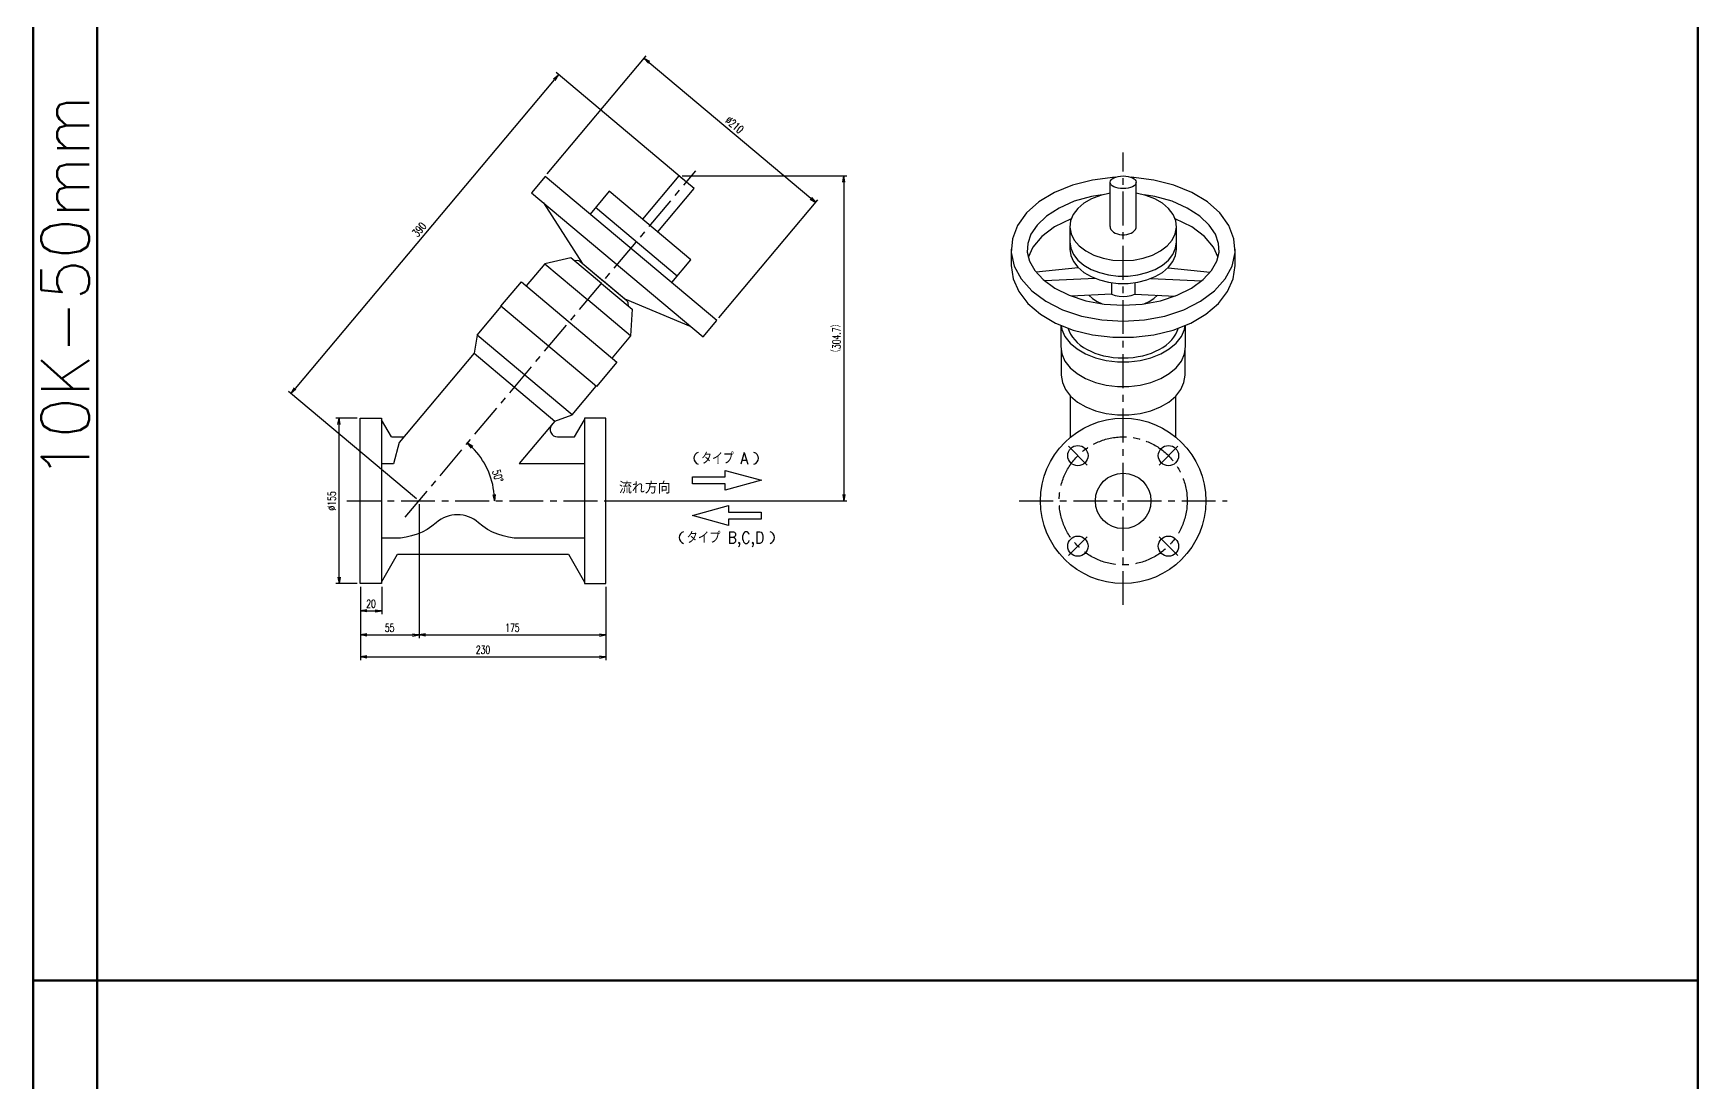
# Model space of a CAD drawing. Header units: millimetres. Extents: x 1711 to 90196, y -23291 to 8516.
# Drawn here: x 24802 to 26362, y -15089 to -14106 of the extents above; entities that cross this region are included whole.
import ezdxf
from ezdxf.enums import TextEntityAlignment as Align

# ---------------------------------------------------------------- set-up
doc = ezdxf.new("R2010")
doc.units = ezdxf.units.MM
doc.header["$PDMODE"] = 35
doc.linetypes.add('CENTER', pattern=[50.8, 31.75, -6.35, 6.35, -6.35])
for name, color, linetype in [('CEN', 2, 'CENTER'), ('寸法', 2, 'Continuous'), ('配管-CVP', 4, 'Continuous')]:
    doc.layers.add(name, color=color, linetype=linetype)
doc.layers.add('line', color=153, linetype='Continuous', lineweight=50)
doc.styles.add('4', font='simplex', dxfattribs={"height": 4, "bigfont": 'bigfont'})
doc.styles.add('kpk', font='romans.shx', dxfattribs={"width": 0.7, "bigfont": 'extfont2.shx'})
doc.styles.get("Standard").update_dxf_attribs({"font": 'romans.shx', "bigfont": 'extfont.shx'})
doc.dimstyles.new('KPK-3', dxfattribs={"dimscale": 3, "dimtxt": 2.5, "dimasz": 2, "dimexe": 1, "dimexo": 1, "dimgap": 1, "dimtad": 3, "dimdec": 1, "dimdsep": 46, "dimtxsty": 'kpk', "dimblk": 'OPEN', "dimcen": 2.5, "dimclrd": 2, "dimclre": 2, "dimclrt": 4, "dimadec": 1, "dimazin": 2, "dimtfac": 1, "dimtdec": 1, "dimtmove": 0, "dimatfit": 2, "dimldrblk": 'OPEN', "dimfxl": 0, "dimlwd": -1, "dimlwe": -1, "dimarcsym": 0})

# ---------------------------------------------------------------- blocks, each defined once
blk = doc.blocks.new('_Open')
at = {"color": 0, "linetype": 'ByBlock', "lineweight": -2}
for p, q in [((-1, 0.17), (0, 0)), ((-1, -0.17), (0, 0)), ((0, 0), (-1, 0))]:
    blk.add_line(p, q, dxfattribs=at)
blk = doc.blocks.new('*D1790')
at = {"layer": 'Defpoints', "color": 0, "transparency": 16777216}
for p in [(25108.8, -14621.6), (25338.8, -14621.6), (25338.8, -14690.3)]:
    blk.add_point(p, dxfattribs=at)
at = {"layer": '寸法', "color": 2, "transparency": 16777216}
for p, q in [((25108.8, -14624.6), (25108.8, -14693.3)), ((25338.8, -14624.6), (25338.8, -14693.3)), ((25114.8, -14690.3), (25332.8, -14690.3))]:
    blk.add_line(p, q, dxfattribs=at)
at = {"layer": '寸法', "color": 2, "transparency": 16777216, "xscale": 6, "yscale": 6, "zscale": 6, "rotation": 180}
blk.add_blockref('_Open', (25108.8, -14690.3), dxfattribs=at)
at = {"layer": '寸法', "color": 2, "transparency": 16777216, "xscale": 6, "yscale": 6, "zscale": 6}
blk.add_blockref('_Open', (25338.8, -14690.3), dxfattribs=at)
at = {"layer": '寸法', "color": 4, "transparency": 16777216, "insert": (25223.8, -14683.6), "char_height": 7.5, "attachment_point": 5, "style": 'kpk', "bg_fill": 3, "box_fill_scale": 1.1, "bg_fill_color": 256, "bg_fill_true_color": 13158600, "bg_fill_transparency": 0}
blk.add_mtext('230', dxfattribs=at)
blk = doc.blocks.new('*D1791')
at = {"layer": 'Defpoints', "color": 0, "transparency": 16777216}
for p in [(25108.8, -14621.6), (25128.8, -14621.6)]:
    blk.add_point(p, dxfattribs=at)
at = {"layer": '寸法', "color": 2, "transparency": 16777216}
for p, q in [((25108.8, -14624.6), (25108.8, -14650.1)), ((25128.8, -14624.6), (25128.8, -14650.1)), ((25114.8, -14647.1), (25122.8, -14647.1))]:
    blk.add_line(p, q, dxfattribs=at)
at = {"layer": '寸法', "color": 2, "transparency": 16777216, "xscale": 6, "yscale": 6, "zscale": 6, "rotation": 180}
blk.add_blockref('_Open', (25108.8, -14647.1), dxfattribs=at)
at = {"layer": '寸法', "color": 2, "transparency": 16777216, "xscale": 6, "yscale": 6, "zscale": 6}
blk.add_blockref('_Open', (25128.8, -14647.1), dxfattribs=at)
at = {"layer": '寸法', "color": 4, "transparency": 16777216, "insert": (25118.8, -14640.4), "char_height": 7.5, "attachment_point": 5, "style": 'kpk', "bg_fill": 3, "box_fill_scale": 1.1, "bg_fill_color": 256, "bg_fill_true_color": 13158600, "bg_fill_transparency": 0}
blk.add_mtext('20', dxfattribs=at)
at = {"layer": 'Defpoints', "color": 0, "transparency": 16777216}
blk.add_point((25128.8, -14647.1), dxfattribs=at)
blk = doc.blocks.new('*D1792')
at = {"layer": 'Defpoints', "color": 0, "transparency": 16777216}
for p in [(25088.8, -14466.6), (25108.8, -14466.6), (25108.8, -14621.6)]:
    blk.add_point(p, dxfattribs=at)
at = {"layer": '寸法', "color": 2, "transparency": 16777216}
for p, q in [((25105.8, -14466.6), (25085.8, -14466.6)), ((25088.8, -14615.6), (25088.8, -14472.6)), ((25105.8, -14621.6), (25085.8, -14621.6))]:
    blk.add_line(p, q, dxfattribs=at)
at = {"layer": '寸法', "color": 2, "transparency": 16777216, "xscale": 6, "yscale": 6, "zscale": 6}
for p, rotation in [((25088.8, -14466.6), 90), ((25088.8, -14621.6), 270)]:
    blk.add_blockref('_Open', p, dxfattribs=dict(at, rotation=rotation))
at = {"layer": '寸法', "color": 4, "transparency": 16777216, "insert": (25082, -14544.1), "char_height": 7.5, "attachment_point": 5, "rotation": 90, "style": 'kpk', "bg_fill": 3, "box_fill_scale": 1.1, "bg_fill_color": 256, "bg_fill_true_color": 13158600, "bg_fill_transparency": 0}
blk.add_mtext('%%C155', dxfattribs=at)
blk = doc.blocks.new('*D1793')
at = {"layer": 'Defpoints', "color": 0, "transparency": 16777216}
for p in [(25281.9, -14239.9), (25535.6, -14264.3), (25442.8, -14374.9)]:
    blk.add_point(p, dxfattribs=at)
at = {"layer": '寸法', "color": 2, "transparency": 16777216}
for p, q in [((25283.9, -14237.6), (25376.7, -14127)), ((25379.4, -14133.1), (25531, -14260.4)), ((25444.7, -14372.6), (25537.6, -14262))]:
    blk.add_line(p, q, dxfattribs=at)
at = {"layer": '寸法', "color": 2, "transparency": 16777216, "xscale": 6, "yscale": 6, "zscale": 6}
for p, rotation in [((25374.8, -14129.3), 139.9999999999999), ((25535.6, -14264.3), 319.9999999999999)]:
    blk.add_blockref('_Open', p, dxfattribs=dict(at, rotation=rotation))
at = {"layer": '寸法', "color": 4, "transparency": 16777216, "insert": (25459.5, -14191.6), "char_height": 7.5, "attachment_point": 5, "rotation": 320, "style": 'kpk', "bg_fill": 3, "box_fill_scale": 1.1, "bg_fill_color": 256, "bg_fill_true_color": 13158600, "bg_fill_transparency": 0}
blk.add_mtext('%%C210', dxfattribs=at)
blk = doc.blocks.new('*D1794')
at = {"layer": 'Defpoints', "color": 0, "transparency": 16777216}
for p in [(25163.8, -14544.1), (25108.8, -14621.6), (25163.8, -14669.7)]:
    blk.add_point(p, dxfattribs=at)
at = {"layer": '寸法', "color": 2, "transparency": 16777216}
for p, q in [((25163.8, -14547.1), (25163.8, -14672.7)), ((25108.8, -14624.6), (25108.8, -14672.7)), ((25114.8, -14669.7), (25157.8, -14669.7))]:
    blk.add_line(p, q, dxfattribs=at)
at = {"layer": '寸法', "color": 2, "transparency": 16777216, "xscale": 6, "yscale": 6, "zscale": 6, "rotation": 180}
blk.add_blockref('_Open', (25108.8, -14669.7), dxfattribs=at)
at = {"layer": '寸法', "color": 2, "transparency": 16777216, "xscale": 6, "yscale": 6, "zscale": 6}
blk.add_blockref('_Open', (25163.8, -14669.7), dxfattribs=at)
at = {"layer": '寸法', "color": 4, "transparency": 16777216, "insert": (25136.3, -14663), "char_height": 7.5, "attachment_point": 5, "style": 'kpk', "bg_fill": 3, "box_fill_scale": 1.1, "bg_fill_color": 256, "bg_fill_true_color": 13158600, "bg_fill_transparency": 0}
blk.add_mtext('55', dxfattribs=at)
blk = doc.blocks.new('*D1795')
at = {"layer": 'Defpoints', "color": 0, "transparency": 16777216}
for p in [(25163.8, -14544.1), (25338.8, -14622.6), (25338.8, -14669.7)]:
    blk.add_point(p, dxfattribs=at)
at = {"layer": '寸法', "color": 2, "transparency": 16777216}
for p, q in [((25163.8, -14547.1), (25163.8, -14672.7)), ((25338.8, -14625.6), (25338.8, -14672.7)), ((25169.8, -14669.7), (25332.8, -14669.7))]:
    blk.add_line(p, q, dxfattribs=at)
at = {"layer": '寸法', "color": 2, "transparency": 16777216, "xscale": 6, "yscale": 6, "zscale": 6, "rotation": 180}
blk.add_blockref('_Open', (25163.8, -14669.7), dxfattribs=at)
at = {"layer": '寸法', "color": 2, "transparency": 16777216, "xscale": 6, "yscale": 6, "zscale": 6}
blk.add_blockref('_Open', (25338.8, -14669.7), dxfattribs=at)
at = {"layer": '寸法', "color": 4, "transparency": 16777216, "insert": (25251.3, -14663), "char_height": 7.5, "attachment_point": 5, "style": 'kpk', "bg_fill": 3, "box_fill_scale": 1.1, "bg_fill_color": 256, "bg_fill_true_color": 13158600, "bg_fill_transparency": 0}
blk.add_mtext('175', dxfattribs=at)
blk = doc.blocks.new('*D1775')
at = {"layer": 'Defpoints', "color": 0, "transparency": 16777216}
for p in [(25414.4, -14245.3), (25043.8, -14443.4), (25163.8, -14544.1)]:
    blk.add_point(p, dxfattribs=at)
at = {"layer": '寸法', "color": 2, "transparency": 16777216}
for p, q in [((25412.2, -14243.4), (25292.2, -14142.7)), ((25290.6, -14149.3), (25047.7, -14438.8)), ((25161.5, -14542.2), (25041.5, -14441.5))]:
    blk.add_line(p, q, dxfattribs=at)
at = {"layer": '寸法', "color": 2, "transparency": 16777216, "xscale": 6, "yscale": 6, "zscale": 6}
for p, rotation in [((25294.5, -14144.7), 49.99999999999974), ((25043.8, -14443.4), 229.9999999999997)]:
    blk.add_blockref('_Open', p, dxfattribs=dict(at, rotation=rotation))
at = {"layer": '寸法', "color": 4, "transparency": 16777216, "insert": (25164, -14289.7), "char_height": 7.5, "attachment_point": 5, "rotation": 50, "style": 'kpk', "bg_fill": 3, "box_fill_scale": 1.1, "bg_fill_color": 256, "bg_fill_true_color": 13158600, "bg_fill_transparency": 0}
blk.add_mtext('390', dxfattribs=at)
blk = doc.blocks.new('*D1776')
at = {"layer": 'Defpoints', "color": 0, "transparency": 16777216}
for p in [(25407.3, -14239.3), (25338.8, -14544.1), (25561.9, -14544.1)]:
    blk.add_point(p, dxfattribs=at)
at = {"layer": '寸法', "color": 2, "transparency": 16777216}
for p, q in [((25410.3, -14239.3), (25564.9, -14239.3)), ((25561.9, -14245.3), (25561.9, -14538.1)), ((25341.8, -14544.1), (25564.9, -14544.1))]:
    blk.add_line(p, q, dxfattribs=at)
at = {"layer": '寸法', "color": 2, "transparency": 16777216, "xscale": 6, "yscale": 6, "zscale": 6}
for p, rotation in [((25561.9, -14239.3), 90), ((25561.9, -14544.1), 270)]:
    blk.add_blockref('_Open', p, dxfattribs=dict(at, rotation=rotation))
at = {"layer": '寸法', "color": 4, "transparency": 16777216, "insert": (25555.2, -14391.7), "char_height": 7.5, "attachment_point": 5, "rotation": 90, "style": 'kpk', "bg_fill": 3, "box_fill_scale": 1.1, "bg_fill_color": 256, "bg_fill_true_color": 13158600, "bg_fill_transparency": 0}
blk.add_mtext('（304.7）', dxfattribs=at)
blk = doc.blocks.new('*D1777')
at = {"layer": 'Defpoints', "color": 0, "transparency": 16777216}
for p in [(25423.3, -14234.8), (25222.8, -14505.3), (25096.1, -14544.1), (25352.7, -14544.1), (25150.9, -14559.4)]:
    blk.add_point(p, dxfattribs=at)
at = {"layer": '寸法', "color": 2, "transparency": 16777216}
blk.add_arc((25163.8, -14544.1), 70.7, 4.8652, 45.1348, dxfattribs=at)
at = {"layer": '寸法', "color": 2, "transparency": 16777216, "xscale": 6, "yscale": 6, "zscale": 6}
for p, rotation in [((25209.2, -14489.9), 137.567390686866), ((25234.4, -14544.1), 272.4326093131332)]:
    blk.add_blockref('_Open', p, dxfattribs=dict(at, rotation=rotation))
at = {"layer": '寸法', "color": 4, "transparency": 16777216, "insert": (25237.6, -14520.7), "char_height": 7.5, "attachment_point": 5, "rotation": 287.5843, "style": 'kpk', "bg_fill": 3, "box_fill_scale": 1.1, "bg_fill_color": 256, "bg_fill_true_color": 13158600, "bg_fill_transparency": 0}
blk.add_mtext('50°', dxfattribs=at)
blk = doc.blocks.new('A$C64145449')
at = {"layer": 'line'}
for p, q in [((60, 0), (60, -5930.5)), ((0, -3360), (1560, -3360))]:
    blk.add_line(p, q, dxfattribs=at)
blk.add_lwpolyline([(60, -160), (0, 0), (0, -5930.5), (1560, -5930.5), (1560, 0), (0, 0)], dxfattribs=at)
at = {"layer": 'line', "insert": (30, -2710), "char_height": 45, "attachment_point": 5, "rotation": 90}
blk.add_mtext('10K-50mm', dxfattribs=at)

msp = doc.modelspace()

# ---------------------------------------------------------------- linework, layer by layer
at = {"layer": 'CEN'}
for p, q in [((25823.7614, -14641.5916), (25823.7614, -14217.4601)), ((25150.9056, -14559.4124), (25423.257, -14234.8367)), ((25772.4961, -14492.8263), (25790.1738, -14510.504)), ((25875.0266, -14492.8263), (25857.3489, -14510.504)), ((25096.1344, -14544.0916), (25352.652, -14544.0916)), ((25726.2614, -14544.0916), (25921.2614, -14544.0916)), ((25772.4961, -14595.3568), (25790.1738, -14577.6791)), ((25875.0266, -14595.3568), (25857.3489, -14577.6791))]:
    msp.add_line(p, q, dxfattribs=at)
msp.add_circle((25823.7614, -14544.0916), 60, dxfattribs=at)
at = {"layer": '寸法'}
msp.add_line((25359.7614, -14544.0916), (25491.7537, -14544.0916), dxfattribs=at)
for centre, start, end in [((25427.0983, -14504.1735), 106.2602047, 253.7397953), ((25476.14, -14504.1735), 286.2602047, 73.7397953), ((25413.3483, -14578.4235), 106.2602047, 253.7397953), ((25491.265, -14578.4235), 286.2602047, 73.7397953)]:
    msp.add_arc(centre, 5.7292, start, end, dxfattribs=at)
at = {"layer": '配管-CVP', "color": 0, "linetype": 'ByBlock'}
for p, q in [((25811.5114, -14286.7732), (25811.5114, -14245.4261)), ((25836.0114, -14286.7732), (25836.0114, -14245.4261)), ((25405.8273, -14333.3948), (25329.2228, -14269.1161)), ((25781.6055, -14325.5047), (25742.1232, -14329.7494)), ((25797.9118, -14335.7334), (25750.1336, -14337.8456)), ((25849.6108, -14335.7335), (25897.3891, -14337.8458)), ((25865.9172, -14325.5048), (25905.3995, -14329.7496)), ((25882.2614, -14399.4696), (25882.2614, -14379.3048)), ((25774.2614, -14484.4593), (25774.2614, -14445.6641)), ((25873.2614, -14484.4593), (25873.2614, -14445.6641))]:
    msp.add_line(p, q, dxfattribs=at)
at = {"layer": '配管-CVP', "color": 0, "linetype": 'ByBlock', "flags": 128}
for points in [[(25816.1853, -14240.7943), (25794.8647, -14243.336), (25776.2404, -14248.0376), (25759.3418, -14254.9248), (25744.7826, -14263.7475), (25733.0914, -14274.1853), (25724.6929, -14285.8591), (25719.8919, -14298.345), (25718.8629, -14311.1896), (25721.6432, -14323.9264), (25728.1318, -14336.093), (25738.0932, -14347.2474), (25751.1655, -14356.9847), (25766.8741, -14364.9513), (25784.6485, -14370.8578), (25803.8433, -14374.4897), (25823.7614, -14375.7151), (25843.6794, -14374.4897), (25862.8742, -14370.8578), (25880.6486, -14364.9513), (25896.3572, -14356.9847), (25909.4296, -14347.2474), (25919.3909, -14336.093), (25925.8796, -14323.9264), (25928.6599, -14311.1896), (25927.6308, -14298.345), (25922.8299, -14285.8591), (25914.4313, -14274.1853), (25902.7401, -14263.7475), (25888.1809, -14254.9248), (25871.2823, -14248.0376), (25852.6581, -14243.336), (25831.3374, -14240.7943)], [(25804.1247, -14257.3142), (25794.1103, -14258.7736), (25777.946, -14263.3028), (25763.6928, -14269.5599), (25751.9281, -14277.1495), (25743.0627, -14285.5583), (25737.2412, -14294.2245), (25734.2917, -14302.7362), (25733.904, -14311.0705), (25736.0156, -14319.5071), (25740.8987, -14328.1546), (25748.8043, -14336.7038), (25759.6881, -14344.6122), (25773.2124, -14351.3385), (25788.8431, -14356.4477), (25805.9308, -14359.6333), (25823.7614, -14360.715), (25841.592, -14359.6334), (25858.6797, -14356.4479), (25874.3105, -14351.3387), (25887.8347, -14344.6122), (25898.7182, -14336.7038), (25906.6235, -14328.155), (25911.507, -14319.5079), (25913.619, -14311.0708), (25913.2311, -14302.7364), (25910.2818, -14294.225), (25904.4607, -14285.5585), (25895.595, -14277.1495), (25883.8303, -14269.5596), (25869.577, -14263.3025), (25853.4125, -14258.7734), (25843.3968, -14257.314)], [(25811.5114, -14255.6133), (25802.4437, -14257.7013), (25794.1671, -14260.8682), (25786.9887, -14264.9963), (25781.175, -14269.9326), (25776.9417, -14275.4939), (25774.4458, -14281.4737), (25773.78, -14287.6502), (25774.969, -14293.7941), (25777.9687, -14299.6775), (25782.6677, -14305.0821), (25788.8917, -14309.8072), (25796.4098, -14313.6775), (25804.9428, -14316.5493), (25814.1742, -14318.3162), (25823.7614, -14318.9126), (25833.3485, -14318.3162), (25842.5799, -14316.5493), (25851.113, -14313.6775), (25858.631, -14309.8072), (25864.855, -14305.0821), (25869.5541, -14299.6775), (25872.5537, -14293.7941), (25873.7427, -14287.6502), (25873.077, -14281.4737), (25870.5811, -14275.4939), (25866.3477, -14269.9326), (25860.534, -14264.9963), (25853.3556, -14260.8682), (25845.0791, -14257.7013), (25836.0114, -14255.6133)], [(25774.9782, -14279.7259), (25759.4789, -14287.2805), (25747.3927, -14296.3468), (25739.179, -14306.1279), (25734.7967, -14315.8828)], [(25773.7614, -14286.7732), (25773.7614, -14308.2224), (25774.6127, -14314.128), (25777.1378, -14319.8325), (25781.2505, -14325.1416), (25786.8109, -14329.8746), (25793.6296, -14333.8702), (25801.4744, -14336.9924), (25810.0782, -14339.1349), (25819.1479, -14340.2247), (25828.3748, -14340.2247), (25837.4445, -14339.1349), (25846.0483, -14336.9924), (25853.8931, -14333.8702), (25860.7118, -14329.8746), (25866.2722, -14325.1416), (25870.385, -14319.8325), (25872.91, -14314.128), (25873.7614, -14308.2224), (25873.7614, -14286.7732)], [(25811.5114, -14286.7732), (25811.7199, -14288.2201), (25812.3386, -14289.6177), (25813.3462, -14290.9184), (25814.7085, -14292.078), (25816.3791, -14293.0569), (25818.3011, -14293.8218), (25820.409, -14294.3468), (25822.6311, -14294.6138), (25824.8917, -14294.6138), (25827.1137, -14294.3468), (25829.2217, -14293.8218), (25831.1436, -14293.0569), (25832.8142, -14292.078), (25834.1765, -14290.9184), (25835.1842, -14289.6177), (25835.8028, -14288.2201), (25836.0114, -14286.7732)], [(25912.7255, -14315.8829), (25908.3431, -14306.1272), (25900.1292, -14296.3463), (25888.0437, -14287.2799), (25872.5443, -14279.7253)], [(25773.7614, -14301.3926), (25774.6127, -14307.2982), (25777.1378, -14313.0026), (25781.2505, -14318.3118), (25786.8109, -14323.0447), (25793.6296, -14327.0403), (25801.4744, -14330.1626), (25810.0782, -14332.305), (25819.1479, -14333.3948), (25828.3748, -14333.3948), (25837.4445, -14332.305), (25846.0483, -14330.1626), (25853.8931, -14327.0403), (25860.7118, -14323.0447), (25866.2722, -14318.3118), (25870.385, -14313.0026), (25872.91, -14307.2982), (25873.7614, -14301.3926)], [(25718.7614, -14308.2224), (25718.7614, -14323.5433), (25720.5492, -14335.9451), (25725.8518, -14347.9245), (25734.4886, -14359.0737), (25746.1654, -14369.0129), (25760.4847, -14377.4037), (25776.9588, -14383.9603), (25795.0268, -14388.4595), (25814.0732, -14390.7481), (25833.4495, -14390.7481), (25852.496, -14388.4595), (25870.5639, -14383.9603), (25887.038, -14377.4037), (25901.3573, -14369.0129), (25913.0342, -14359.0737), (25921.671, -14347.9245), (25926.9735, -14335.9451), (25928.7614, -14323.5433), (25928.7614, -14308.2224)], [(25791.6658, -14351.3304), (25795.1349, -14354.4348), (25799.3237, -14357.1476), (25804.127, -14359.4007)], [(25812.8417, -14350.3943), (25816.2741, -14351.4757), (25819.9547, -14352.1391), (25823.7614, -14352.3628), (25827.568, -14352.1391), (25831.2486, -14351.4757), (25834.6811, -14350.3943)], [(25843.3949, -14359.401), (25848.1985, -14357.1479), (25852.3876, -14354.435), (25855.8568, -14351.3305)], [(25765.2614, -14379.3048), (25765.2614, -14399.4696), (25766.2574, -14406.3791), (25769.2117, -14413.0534), (25774.0237, -14419.265), (25780.5293, -14424.8026), (25788.5072, -14429.4775), (25797.6857, -14433.1305), (25807.7521, -14435.6372), (25818.3637, -14436.9122), (25829.1591, -14436.9122), (25839.7707, -14435.6372), (25849.8371, -14433.1305), (25859.0155, -14429.4775), (25866.9934, -14424.8026), (25873.4991, -14419.265), (25878.311, -14413.0534), (25881.2653, -14406.3791), (25882.2614, -14399.4696)], [(25765.7101, -14379.4833), (25766.2574, -14383.2804), (25769.2117, -14389.9546), (25774.0237, -14396.1663), (25780.5293, -14401.7039), (25788.5072, -14406.3787), (25797.6857, -14410.0317), (25807.7521, -14412.5384), (25818.3637, -14413.8135), (25829.1591, -14413.8135), (25839.7707, -14412.5384), (25849.8371, -14410.0317), (25859.0155, -14406.3787), (25866.9934, -14401.7039), (25873.4991, -14396.1663), (25878.311, -14389.9546), (25881.2653, -14383.2804), (25881.8127, -14379.4833)], [(25765.7614, -14402.842), (25765.7614, -14426.2797), (25766.7489, -14433.1302), (25769.678, -14439.7474), (25774.4488, -14445.906), (25780.8988, -14451.3963), (25788.8086, -14456.0312), (25797.9085, -14459.6529), (25807.8889, -14462.1382), (25818.4098, -14463.4024), (25829.1129, -14463.4024), (25839.6338, -14462.1382), (25849.6142, -14459.6529), (25858.7142, -14456.0312), (25866.6239, -14451.3963), (25873.074, -14445.906), (25877.8448, -14439.7474), (25880.7738, -14433.1302), (25881.7614, -14426.2797), (25881.7614, -14402.842)]]:
    msp.add_lwpolyline(points, dxfattribs=at)
at = {"layer": '配管-CVP', "color": 0, "linetype": 'ByBlock'}
for points in [[(25812.8417, -14339.586), (25812.8417, -14350.3943), (25775.0432, -14352.0653)], [(25834.6811, -14339.586), (25834.6811, -14350.3943), (25872.4798, -14352.0654)]]:
    msp.add_lwpolyline(points, dxfattribs=at)
for centre, radius in [((25823.7614, -14544.0916), 77.5), ((25781.335, -14501.6651), 9.5), ((25866.1878, -14501.6651), 9.5), ((25823.7614, -14544.0916), 26), ((25781.335, -14586.518), 9.5), ((25866.1878, -14586.518), 9.5)]:
    msp.add_circle(centre, radius, dxfattribs=at)
msp.add_ellipse((25823.7614, -14245.4261), major_axis=(-12.25, 0), ratio=0.481156914, dxfattribs=at)
msp.add_ellipse((25823.7614, -14376.3278), major_axis=(-52.5, 0), ratio=0.64278761, start_param=0.16854901, end_param=2.973043644, dxfattribs=at)

# ---------------------------------------------------------------- texts
at = {"color": 7, "linetype": 'Continuous', "style": '4'}
for s, width, p, p2 in [('タイプ A', 0.806142, (25428.2442, -14509.6735), (25472.2442, -14509.6735)), ('タイプ B,C,D', 0.84729, (25414.4942, -14583.9235), (25487.3692, -14583.9235))]:
    msp.add_text(s, height=11, dxfattribs=dict(at, width=width)).set_placement(p, p2, align=Align.FIT)
msp.add_text('流れ方向', height=11, dxfattribs=at).set_placement((25351.2442, -14537.1735))

# ---------------------------------------------------------------- dimensions: what is measured, and where the dimension line sits
at = {"layer": '寸法'}
dim = msp.add_linear_dim(base=(25338.7614, -14690.3039), p1=(25108.7614, -14621.5916), p2=(25338.7614, -14621.5916), dimstyle='KPK-3', dxfattribs=at)
dim.commit()
dim.dimension.update_dxf_attribs({"geometry": '*D1790', "text_midpoint": (25223.7614, -14683.5539)})

# ---------------------------------------------------------------- next in the draw order: dimensions: what is measured, and where the dimension line sits
dim = msp.add_linear_dim(base=(25535.6432, -14264.2511), p1=(25281.9481, -14239.8911), p2=(25442.8174, -14374.8765), angle=320, text='%%C<>', dimstyle='KPK-3', dxfattribs=at)
dim.commit()
dim.dimension.update_dxf_attribs({"geometry": '*D1793', "text_midpoint": (25459.5473, -14191.5876)})
dim = msp.add_linear_dim(base=(25128.7614, -14647.116), p1=(25108.7614, -14621.5916), p2=(25128.7614, -14621.5916), dimstyle='KPK-3', dxfattribs=at)
dim.commit()
dim.dimension.update_dxf_attribs({"geometry": '*D1791', "text_midpoint": (25118.7614, -14640.366)})

# ---------------------------------------------------------------- next in the draw order: dimensions: what is measured, and where the dimension line sits
dim = msp.add_linear_dim(base=(25088.7614, -14466.5916), p1=(25108.7614, -14621.5916), p2=(25108.7614, -14466.5916), angle=90, text='%%C<>', dimstyle='KPK-3', dxfattribs=at)
dim.commit()
dim.dimension.update_dxf_attribs({"geometry": '*D1792', "text_midpoint": (25082.0114, -14544.0916)})

# ---------------------------------------------------------------- next in the draw order: dimensions: what is measured, and where the dimension line sits
dim = msp.add_linear_dim(base=(25163.7614, -14669.7306), p1=(25108.7614, -14621.5916), p2=(25163.7614, -14544.0916), dimstyle='KPK-3', dxfattribs=at)
dim.commit()
dim.dimension.update_dxf_attribs({"geometry": '*D1794', "text_midpoint": (25136.2614, -14662.9806)})

# ---------------------------------------------------------------- next in the draw order: dimensions: what is measured, and where the dimension line sits
dim = msp.add_linear_dim(base=(25338.7614, -14669.7306), p1=(25163.7614, -14544.0916), p2=(25338.7614, -14622.5916), dimstyle='KPK-3', dxfattribs=at)
dim.commit()
dim.dimension.update_dxf_attribs({"geometry": '*D1795', "text_midpoint": (25251.2614, -14662.9806)})

# ---------------------------------------------------------------- next in the draw order: linework, layer by layer
at = {"layer": '配管-CVP', "color": 0, "linetype": 'ByBlock'}
msp.add_lwpolyline([(25128.7614, -14620.0916), (25143.7725, -14594.0916), (25303.7503, -14594.0916), (25318.7614, -14620.0916)], dxfattribs=at)

# ---------------------------------------------------------------- next in the draw order: dimensions: what is measured, and where the dimension line sits
at = {"layer": '寸法'}
dim = msp.add_aligned_dim(p1=(25414.4485, -14245.3342), p2=(25163.7614, -14544.0916), distance=-156.596, dimstyle='KPK-3', dxfattribs=at)
dim.commit()
dim.dimension.update_dxf_attribs({"geometry": '*D1775', "text_midpoint": (25163.9746, -14289.7161)})

# ---------------------------------------------------------------- next in the draw order: linework, layer by layer
at = {"layer": '配管-CVP', "color": 0, "linetype": 'ByBlock'}
for p, q in [((25281.6698, -14321.8983), (25264.3145, -14342.5815)), ((25218.3201, -14388.839), (25240.8176, -14362.0275)), ((25307.1812, -14463.4024), (25329.6788, -14436.5908)), ((25137.999, -14484.0916), (25128.7614, -14468.0916)), ((25137.9791, -14484.0571), (25149.5186, -14484.0571))]:
    msp.add_line(p, q, dxfattribs=at)

# ---------------------------------------------------------------- next in the draw order: dimensions: what is measured, and where the dimension line sits
at = {"layer": '寸法'}
dim = msp.add_linear_dim(base=(25561.9, -14544.0916), p1=(25407.3147, -14239.3483), p2=(25338.7614, -14544.0916), angle=90, text='（<>）', dimstyle='KPK-3', dxfattribs=at)
dim.commit()
dim.dimension.update_dxf_attribs({"geometry": '*D1776', "text_midpoint": (25555.15, -14391.7199)})

# ---------------------------------------------------------------- next in the draw order: linework, layer by layer
at = {"layer": '配管-CVP', "color": 0, "linetype": 'ByBlock'}
msp.add_line((25362.1045, -14389.391), (25344.7492, -14410.0742), dxfattribs=at)

# ---------------------------------------------------------------- next in the draw order: dimensions: what is measured, and where the dimension line sits
at = {"layer": '寸法'}
dim = msp.add_angular_dim_2l(base=(25222.8144, -14505.2518), line1=((25150.9056, -14559.4124), (25423.257, -14234.8367)), line2=((25096.1344, -14544.0916), (25352.652, -14544.0916)), dimstyle='KPK-3', dxfattribs=at)
dim.commit()
dim.dimension.update_dxf_attribs({"geometry": '*D1777', "text_midpoint": (25231.1396, -14522.7382), "dimtype": 162})

# ---------------------------------------------------------------- next in the draw order: linework, layer by layer
for points in [[(25450.7048, -14521.4985), (25450.7048, -14515.5038), (25484.7019, -14524.7985), (25450.7048, -14534.0932), (25450.7048, -14528.0985), (25420.0769, -14528.0985), (25420.0769, -14521.4985)], [(25453.9913, -14548.5038), (25453.9913, -14554.4985), (25484.6192, -14554.4985), (25484.6192, -14561.0985), (25453.9913, -14561.0985), (25453.9913, -14567.0932), (25419.9942, -14557.7985)]]:
    msp.add_lwpolyline(points, close=True, dxfattribs=at)
at = {"layer": '配管-CVP', "color": 0, "linetype": 'ByBlock'}
for points in [[(25429.9617, -14390.1974), (25442.8174, -14374.8765), (25281.9481, -14239.8911), (25269.0923, -14255.212)], [(25259.7183, -14338.7247), (25349.3455, -14413.9309), (25330.0618, -14436.9122), (25240.4346, -14361.7061)], [(25215.3681, -14405.5808), (25291.2065, -14469.2167), (25307.1812, -14463.4024), (25218.3201, -14388.839)], [(25108.7614, -14466.5916), (25128.7614, -14466.5916), (25128.7614, -14621.5916), (25108.7614, -14621.5916)], [(25338.7614, -14466.5916), (25318.7614, -14466.5916), (25318.7614, -14621.5916), (25338.7614, -14621.5916)]]:
    msp.add_lwpolyline(points, close=True, dxfattribs=at)
for points in [[(25387.5146, -14291.9205), (25421.5823, -14251.3202), (25407.3147, -14239.3483), (25373.247, -14279.9486)], [(25400.685, -14339.5232), (25418.683, -14318.074), (25342.0786, -14253.7952), (25324.0805, -14275.2444)], [(25280.583, -14264.8538), (25316.7541, -14321.3131), (25356.5884, -14354.7381), (25418.471, -14380.5556)], [(25334.7429, -14340.3237), (25306.0162, -14316.2192), (25281.6698, -14321.8983), (25321.8871, -14355.6446)], [(25314.6419, -14319.5408), (25336.6712, -14338.0256)], [(25334.7429, -14340.3237), (25363.4695, -14364.4283), (25362.1045, -14389.391), (25321.8871, -14355.6446)], [(25358.7006, -14356.5104), (25336.6712, -14338.0256)], [(25215.3681, -14405.5808), (25145.1258, -14489.2922), (25139.7538, -14509.3409), (25128.7614, -14509.3409)], [(25291.2065, -14469.2167), (25257.7475, -14509.0916), (25318.7614, -14509.0916)]]:
    msp.add_lwpolyline(points, dxfattribs=at)
for points in [[(25314.6418, -14319.5407, 0.198912366), (25312.452, -14318.8503), (25309.4634, -14319.1117)], [(25360.0223, -14361.5357), (25359.7609, -14358.5471, 0.198912366), (25358.7006, -14356.5105)], [(25288.3742, -14472.592, 0.637070261), (25293.7366, -14484.0916), (25309.5238, -14484.0916), (25318.7614, -14468.0916)], [(25318.7614, -14579.0916), (25258.3525, -14579.0916, -0.181650101), (25219.5037, -14564.4962, 0.375696985), (25179.9965, -14564.4962, -0.181650101), (25141.1477, -14579.0916), (25128.7614, -14579.0916)]]:
    msp.add_lwpolyline(points, format="xyb", dxfattribs=at)

# ---------------------------------------------------------------- next in the draw order: block references
at = {"layer": 'line', "linetype": 'ByBlock'}
msp.add_blockref('A$C64145449', (24802.2591, -11633.6234), dxfattribs=at)

doc.saveas('drawing.dxf')
